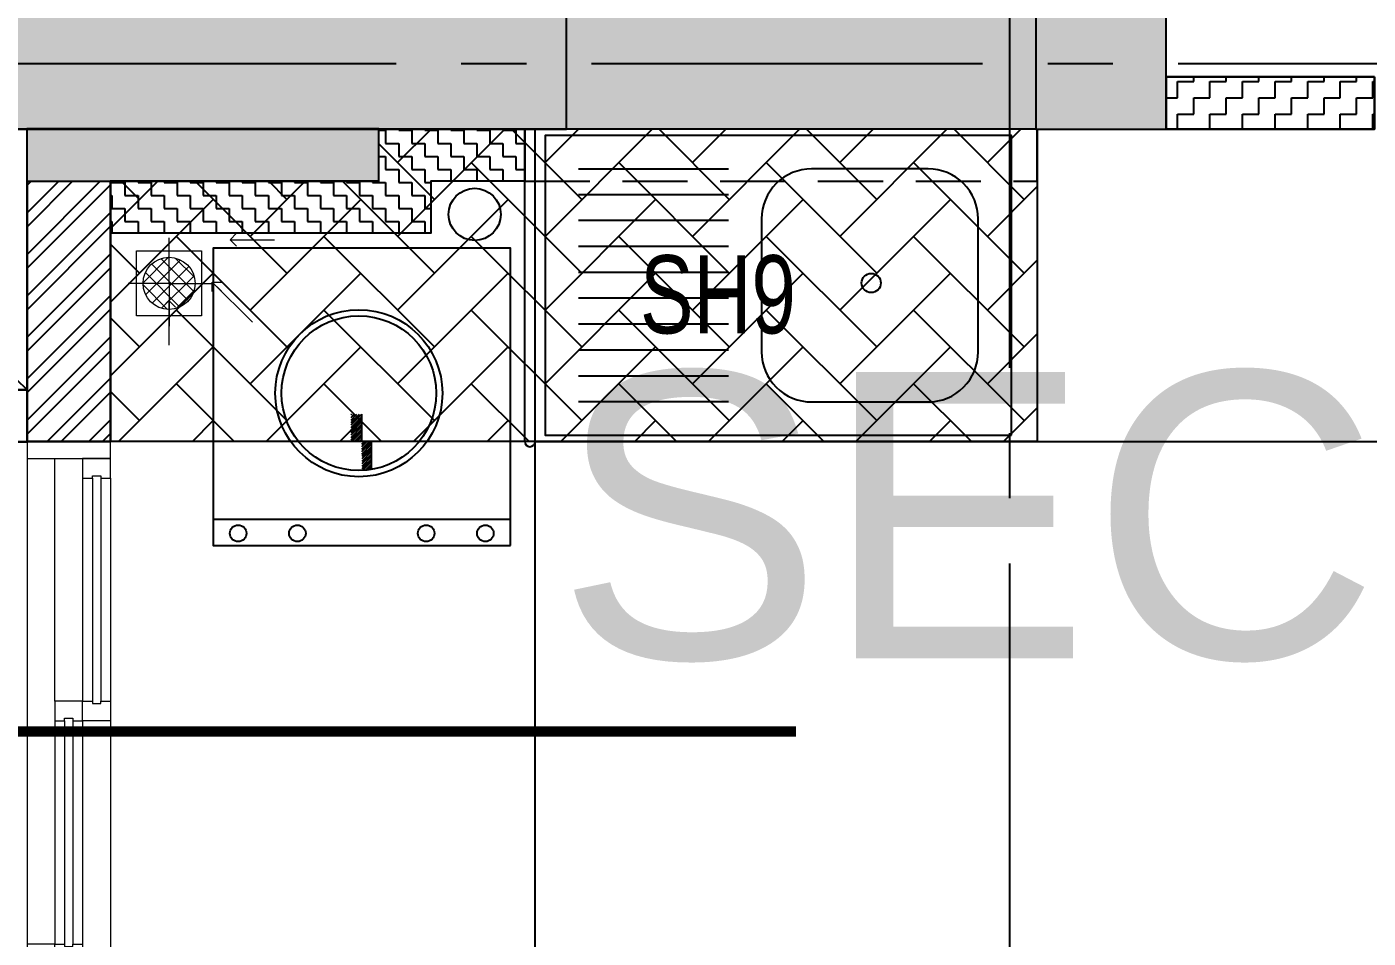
# Model space of a CAD drawing. Header units: millimetres. Extents: x 1066295 to 1300022, y -5734212 to -5454663.
# Drawn here: x 1199012 to 1201585, y -5712050 to -5710301 of the extents above; entities that cross this region are included whole.
import ezdxf

# ---------------------------------------------------------------- set-up
doc = ezdxf.new("R2010")
doc.units = ezdxf.units.MM
doc.header["$LTSCALE"] = 1000
doc.header["$MEASUREMENT"] = 0
for name, pattern in [('AUDIT_D_120904163729-0', [0]), ('T9_KEY PLAN(TYPICAL FLOOR)$0$2BHK-A - BACK$0$AUDIT_D_120904163729-0', [0]), ('T9_KEY PLAN(TYPICAL FLOOR)$0$2BHK-A - BACK$0$HIDDEN', [0.375, 0.25, -0.125]), ('T9_KEY PLAN(TYPICAL FLOOR)$0$T8_REFUGE COLUMNS$0$CENTER2', [1.125, 0.75, -0.125, 0.125, -0.125]), ('T9_PROFILE SECTIONS$0$T8_PROFILE SECTIONS$0$HIDDEN', [0.375, 0.25, -0.125]), ('T9_PROFILE SECTIONS$0$T8_PROFILE SECTIONS$0$PHANTOM2', [1.25, 0.625, -0.125, 0.125, -0.125, 0.125, -0.125])]:
    doc.linetypes.add(name, pattern=pattern)
doc.layers.get('0').update_dxf_attribs({"linetype": 'AUDIT_D_120904163729-0'})
for name, color, linetype, lineweight in [('T9_KEY PLAN(TYPICAL FLOOR)$0$2BHK-A - BACK$0$$0$a-TOI-fixtures', 251, 'Continuous', 0), ('T9_KEY PLAN(TYPICAL FLOOR)$0$2BHK-A - BACK$0$a-TOI-fixtures', 251, 'Continuous', 0), ('T9_KEY PLAN(TYPICAL FLOOR)$0$2BHK-A - BACK$0$A-WALL- 160', 6, 'Continuous', 30), ('T9_KEY PLAN(TYPICAL FLOOR)$0$2BHK-A - BACK$0$Window', 4, 'Continuous', 20), ('T9_KEY PLAN(TYPICAL FLOOR)$0$T8(T9 IS SIMILAR) - DIMENSION & TEXTING$0$T8 - TYPICAL FLOOR CORE$0$a-Text', 4, 'Continuous', 0), ('T9_KEY PLAN(TYPICAL FLOOR)$0$T8(T9 IS SIMILAR)$0$D&W', 8, 'Continuous', 25)]:
    doc.layers.add(name, color=color, linetype=linetype, lineweight=lineweight)
for name, color, linetype in [('T9_KEY PLAN(TYPICAL FLOOR)$0$2BHK-A - BACK$0$$0$CUT-OUT', 49, 'Continuous'), ('T9_KEY PLAN(TYPICAL FLOOR)$0$2BHK-A - BACK$0$A-DECK SUNK 125', 8, 'Continuous'), ('T9_KEY PLAN(TYPICAL FLOOR)$0$2BHK-A - BACK$0$A-HATCH -160', 251, 'T9_KEY PLAN(TYPICAL FLOOR)$0$2BHK-A - BACK$0$AUDIT_D_120904163729-0'), ('T9_KEY PLAN(TYPICAL FLOOR)$0$2BHK-A - BACK$0$a-KIT FIX', 251, 'Continuous'), ('T9_KEY PLAN(TYPICAL FLOOR)$0$2BHK-A - BACK$0$A-SERVICES CUTOUT', 8, 'Continuous'), ('T9_KEY PLAN(TYPICAL FLOOR)$0$2BHK-A - BACK$0$a-tile drop', 3, 'Continuous'), ('T9_KEY PLAN(TYPICAL FLOOR)$0$2BHK-A - BACK$0$APT PLANS-typ$0$TILEDROP', 3, 'Continuous'), ('T9_KEY PLAN(TYPICAL FLOOR)$0$2BHK-A - BACK$0$LEDGE WALL', 5, 'Continuous'), ('T9_KEY PLAN(TYPICAL FLOOR)$0$T8_REFUGE COLUMNS$0$A-CENTERLINE', 193, 'T9_KEY PLAN(TYPICAL FLOOR)$0$T8_REFUGE COLUMNS$0$CENTER2'), ('T9_KEY PLAN(TYPICAL FLOOR)$0$T8_REFUGE COLUMNS$0$A-RCC COLS', 3, 'Continuous'), ('T9_KEY PLAN(TYPICAL FLOOR)$0$T8_REFUGE COLUMNS$0$A-SHEAR WALL THICKENING', 3, 'Continuous'), ('T9_KEY PLAN(TYPICAL FLOOR)$0$T8_TYPICAL COLUMNS$0$A-RCC COLS', 3, 'Continuous'), ('T9_KEY PLAN(TYPICAL FLOOR)$0$T8_TYPICAL COLUMNS$0$A-SHEAR WALL THICKENING', 3, 'Continuous'), ('T9_PROFILE SECTIONS$0$T8_PROFILE SECTIONS$0$A-PROFILE SECTIONS', 81, 'T9_PROFILE SECTIONS$0$T8_PROFILE SECTIONS$0$PHANTOM2')]:
    doc.layers.add(name, color=color, linetype=linetype)
doc.layers.add('T9_KEY PLAN(TYPICAL FLOOR)$0$T8_REFUGE COLUMNS$0$COL-HATCH', color=7, linetype='Continuous', lineweight=25, true_color=0xa3a3a3)
doc.layers.add('T9_KEY PLAN(TYPICAL FLOOR)$0$T8_TYPICAL COLUMNS$0$$0$COL-HATCH', color=7, linetype='Continuous', lineweight=25, true_color=0xa3a3a3)
doc.styles.add('T9_KEY PLAN(TYPICAL FLOOR)$0$2BHK-A - BACK$0$Romans 1', font='romans.shx', dxfattribs={"height": 100})
doc.styles.add('T9_KEY PLAN(TYPICAL FLOOR)$0$T8(T9 IS SIMILAR) - DIMENSION & TEXTING$0$T8 - TYPICAL FLOOR CORE$0$ARIAL ARROW', font='swisscl.ttf')
doc.styles.add('T9_PROFILE SECTIONS$0$T8_PROFILE SECTIONS$0$arial', font='sanss___.ttf')
doc.dimstyles.new('T9_KEY PLAN(TYPICAL FLOOR)$0$2BHK-A - BACK$0$ALPINE S', dxfattribs={"dimscale": 0, "dimtxt": 100, "dimasz": 75, "dimexe": 0, "dimexo": 0, "dimgap": 75, "dimtad": 1, "dimdec": 0, "dimzin": 0, "dimdsep": 46, "dimtxsty": 'T9_KEY PLAN(TYPICAL FLOOR)$0$2BHK-A - BACK$0$Romans 1', "dimblk": 'T9_KEY PLAN(TYPICAL FLOOR)$0$2BHK-A - BACK$0$_ArchTick', "dimcen": 0.09, "dimclrd": 256, "dimclre": 256, "dimclrt": 7, "dimadec": 0, "dimazin": 0, "dimtfac": 1, "dimtdec": 0, "dimtofl": 0, "dimtmove": 1, "dimatfit": 0, "dimldrblk": 'T9_KEY PLAN(TYPICAL FLOOR)$0$2BHK-A - BACK$0$_Open90', "dimfxl": 1, "dimtolj": 1, "dimtzin": 0, "dimarcsym": 0})

# ---------------------------------------------------------------- blocks, each defined once
blk = doc.blocks.new('T9_PROFILE SECTIONS$0$T8_PROFILE SECTIONS$0$MH')
at = {"layer": 'T9_PROFILE SECTIONS$0$T8_PROFILE SECTIONS$0$A-PROFILE SECTIONS', "linetype": 'T9_PROFILE SECTIONS$0$T8_PROFILE SECTIONS$0$HIDDEN', "ltscale": 2, "const_width": 20}
blk.add_lwpolyline([(1140354.5, -5697433.6), (1140354.5, -5700003.6)], dxfattribs=at)
blk = doc.blocks.new('T9_PROFILE SECTIONS$0$PROFILE SECTION LINE T9')
at = {"layer": 'T9_PROFILE SECTIONS$0$T8_PROFILE SECTIONS$0$A-PROFILE SECTIONS', "linetype": 'ByBlock', "rotation": 90}
blk.add_blockref('T9_PROFILE SECTIONS$0$T8_PROFILE SECTIONS$0$MH', (-5683489.3, -1137994.8, 0), dxfattribs=at)
at = {"layer": 'T9_PROFILE SECTIONS$0$T8_PROFILE SECTIONS$0$A-PROFILE SECTIONS', "linetype": 'ByBlock', "insert": (16053.4, 2492, 0), "char_height": 550, "attachment_point": 7, "style": 'T9_PROFILE SECTIONS$0$T8_PROFILE SECTIONS$0$arial'}
blk.add_mtext_dynamic_manual_height_columns('SEC-8', width=301.334, gutter_width=500, heights=[0], dxfattribs=at)
blk = doc.blocks.new('T9_KEY PLAN(TYPICAL FLOOR)$0$T8_REFUGE COLUMNS$0$A$C277F3394')
at = {"layer": 'T9_KEY PLAN(TYPICAL FLOOR)$0$T8_REFUGE COLUMNS$0$A-SHEAR WALL THICKENING', "linetype": 'ByBlock'}
h = blk.add_hatch(color=31, dxfattribs=at)
h.dxf.hatch_style = 1
h.paths.add_polyline_path([(-4335.5, 11025.2), (-3660.5, 11025.2), (-3660.5, 11125.2), (-4335.5, 11125.2)])
blk.add_lwpolyline([(-4335.5, 11025.2), (-3660.5, 11025.2), (-3660.5, 11125.2), (-4335.5, 11125.2)], close=True, dxfattribs=at)
blk = doc.blocks.new('T9_KEY PLAN(TYPICAL FLOOR)$0$T8_REFUGE COLUMNS$0$A$C46A13422')
at = {"layer": 'T9_KEY PLAN(TYPICAL FLOOR)$0$T8_REFUGE COLUMNS$0$A-SHEAR WALL THICKENING', "linetype": 'ByBlock'}
blk.add_blockref('T9_KEY PLAN(TYPICAL FLOOR)$0$T8_REFUGE COLUMNS$0$A$C277F3394', (-5609.8, -7500), dxfattribs=at)
blk = doc.blocks.new('T9_KEY PLAN(TYPICAL FLOOR)$0$T8_REFUGE COLUMNS')
at = {"layer": 'T9_KEY PLAN(TYPICAL FLOOR)$0$T8_REFUGE COLUMNS$0$COL-HATCH', "linetype": 'ByBlock'}
h = blk.add_hatch(color=256, dxfattribs=at)
h.dxf.hatch_style = 1
h.paths.add_polyline_path([(1215902.1, -5706299.9), (1216152.1, -5706299.9), (1216152.1, -5708099.9), (1215902.1, -5708099.9)])
h.paths.add_polyline_path([(1215902.1, -5708099.9), (1213292.1, -5708099.9), (1213292.1, -5707849.9), (1215902.1, -5707849.9)])
h.paths.add_polyline_path([(1196642.1, -5706299.9), (1196392.1, -5706299.9), (1196392.1, -5708099.9), (1196642.1, -5708099.9)])
h.paths.add_polyline_path([(1215902.1, -5723474.9), (1216152.1, -5723474.9), (1216152.1, -5721674.9), (1215902.1, -5721674.9)])
h.paths.add_polyline_path([(1215902.1, -5721924.9), (1213292.1, -5721924.9), (1213292.1, -5721674.9), (1215902.1, -5721674.9)])
h.paths.add_polyline_path([(1196642.1, -5723474.9), (1196392.1, -5723474.9), (1196392.1, -5721674.9), (1196642.1, -5721674.9)])
h.paths.add_polyline_path([(1198957.1, -5709939.9), (1199207.1, -5709939.9), (1199207.1, -5714149.9), (1198957.1, -5714149.9)])
h.paths.add_polyline_path([(1197682.1, -5711799.9), (1197432.1, -5711799.9), (1197432.1, -5709939.9), (1197682.1, -5709939.9)])
h.paths.add_polyline_path([(1184832.1, -5718799.9), (1185182.1, -5718799.9), (1185182.1, -5709299.9), (1184832.1, -5709299.9)])
h.paths.add_polyline_path([(1194132.1, -5714149.9), (1193882.1, -5714149.9), (1193882.1, -5709939.9), (1194132.1, -5709939.9)])
h.paths.add_polyline_path([(1189932.1, -5714149.9), (1190232.1, -5714149.9), (1190232.1, -5709914.9), (1189932.1, -5709914.9)])
h.paths.add_polyline_path([(1189932.1, -5719684.9), (1190232.1, -5719684.9), (1190232.1, -5715449.9), (1189932.1, -5715449.9)])
h.paths.add_polyline_path([(1194182.1, -5719609.9), (1193882.1, -5719609.9), (1193882.1, -5717174.9), (1194182.1, -5717174.9)])
h.paths.add_polyline_path([(1215612.1, -5719609.9), (1215862.1, -5719609.9), (1215862.1, -5715374.9), (1215612.1, -5715374.9)])
h.paths.add_polyline_path([(1210702.1, -5711724.9), (1207452.1, -5711724.9), (1207452.1, -5711474.9), (1210702.1, -5711474.9)])
h.paths.add_polyline_path([(1210702.1, -5713624.9), (1207452.1, -5713624.9), (1207452.1, -5713874.9), (1210702.1, -5713874.9)])
h.paths.add_polyline_path([(1210952.1, -5711474.9), (1210702.1, -5711474.9), (1210702.1, -5713874.9), (1210952.1, -5713874.9)])
h.paths.add_polyline_path([(1202442.1, -5712799.9), (1202692.1, -5712799.9), (1202692.1, -5710799.9), (1202442.1, -5710799.9)], flags=17)
h.paths.add_polyline_path([(1196682.1, -5715374.9), (1196932.1, -5715374.9), (1196932.1, -5719609.9), (1196682.1, -5719609.9)])
h.paths.add_polyline_path([(1210052.1, -5727009.9), (1209752.1, -5727009.9), (1209752.1, -5724474.9), (1210052.1, -5724474.9)])
h.paths.add_polyline_path([(1202492.1, -5727009.9), (1202792.1, -5727009.9), (1202792.1, -5724474.9), (1202492.1, -5724474.9)])
h.paths.add_polyline_path([(1199382.1, -5726829.9), (1199132.1, -5726829.9), (1199132.1, -5724474.9), (1199382.1, -5724474.9)])
h.paths.add_polyline_path([(1195392.1, -5726519.9), (1195742.1, -5726519.9), (1195742.1, -5724724.9), (1195392.1, -5724724.9)])
h.paths.add_polyline_path([(1195742.1, -5724124.9), (1195392.1, -5724124.9), (1195392.1, -5723274.9), (1195742.1, -5723274.9)])
h.paths.add_polyline_path([(1217152.1, -5726519.9), (1216802.1, -5726519.9), (1216802.1, -5724724.9), (1217152.1, -5724724.9)])
h.paths.add_polyline_path([(1216802.1, -5724124.9), (1217152.1, -5724124.9), (1217152.1, -5723274.9), (1216802.1, -5723274.9)])
h.paths.add_polyline_path([(1213162.1, -5726829.9), (1213412.1, -5726829.9), (1213412.1, -5724474.9), (1213162.1, -5724474.9)])
h.paths.add_polyline_path([(1209602.1, -5723474.9), (1209852.1, -5723474.9), (1209852.1, -5721674.9), (1209602.1, -5721674.9)])
h.paths.add_polyline_path([(1212262.1, -5721674.9), (1210752.1, -5721674.9), (1210752.1, -5721924.9), (1212262.1, -5721924.9)])
h.paths.add_polyline_path([(1212742.1, -5719224.9), (1207452.1, -5719224.9), (1207452.1, -5718974.9), (1212742.1, -5718974.9)])
h.paths.add_polyline_path([(1214067.1, -5718349.9), (1213817.1, -5718349.9), (1213817.1, -5716424.9), (1214067.1, -5716424.9)])
h.paths.add_polyline_path([(1213587.1, -5709939.9), (1213337.1, -5709939.9), (1213337.1, -5714149.9), (1213587.1, -5714149.9)])
h.paths.add_polyline_path([(1214862.1, -5711799.9), (1215112.1, -5711799.9), (1215112.1, -5709939.9), (1214862.1, -5709939.9)])
h.paths.add_polyline_path([(1227712.1, -5718799.9), (1227362.1, -5718799.9), (1227362.1, -5709299.9), (1227712.1, -5709299.9)])
h.paths.add_polyline_path([(1218412.1, -5714149.9), (1218662.1, -5714149.9), (1218662.1, -5709939.9), (1218412.1, -5709939.9)])
h.paths.add_polyline_path([(1222612.1, -5714149.9), (1222312.1, -5714149.9), (1222312.1, -5709914.9), (1222612.1, -5709914.9)])
h.paths.add_polyline_path([(1222612.1, -5719684.9), (1222312.1, -5719684.9), (1222312.1, -5715449.9), (1222612.1, -5715449.9)])
h.paths.add_polyline_path([(1218362.1, -5719609.9), (1218662.1, -5719609.9), (1218662.1, -5717174.9), (1218362.1, -5717174.9)])
h.paths.add_polyline_path([(1202742.1, -5716974.9), (1202992.1, -5716974.9), (1202992.1, -5718974.9), (1202742.1, -5718974.9)])
h.paths.add_polyline_path([(1204842.1, -5716974.9), (1205092.1, -5716974.9), (1205092.1, -5718974.9), (1204842.1, -5718974.9)])
h.paths.add_polyline_path([(1217152.1, -5701889.9), (1216802.1, -5701889.9), (1216802.1, -5705049.9), (1217152.1, -5705049.9)])
h.paths.add_polyline_path([(1216802.1, -5705649.9), (1217152.1, -5705649.9), (1217152.1, -5706499.9), (1216802.1, -5706499.9)])
h.paths.add_polyline_path([(1213162.1, -5701089.9), (1213412.1, -5701089.9), (1213412.1, -5705299.9), (1213162.1, -5705299.9)])
h.paths.add_polyline_path([(1210052.1, -5701089.9), (1209752.1, -5701089.9), (1209752.1, -5705299.9), (1210052.1, -5705299.9)])
h.paths.add_polyline_path([(1209602.1, -5706299.9), (1209852.1, -5706299.9), (1209852.1, -5708099.9), (1209602.1, -5708099.9)])
h.paths.add_polyline_path([(1212262.1, -5708099.9), (1210752.1, -5708099.9), (1210752.1, -5707849.9), (1212262.1, -5707849.9)])
h.paths.add_polyline_path([(1195392.1, -5701889.9), (1195742.1, -5701889.9), (1195742.1, -5705049.9), (1195392.1, -5705049.9)])
h.paths.add_polyline_path([(1195742.1, -5705649.9), (1195392.1, -5705649.9), (1195392.1, -5706499.9), (1195742.1, -5706499.9)])
h.paths.add_polyline_path([(1199382.1, -5701089.9), (1199132.1, -5701089.9), (1199132.1, -5705299.9), (1199382.1, -5705299.9)])
h.paths.add_polyline_path([(1202492.1, -5701089.9), (1202792.1, -5701089.9), (1202792.1, -5705299.9), (1202492.1, -5705299.9)])
h.paths.add_polyline_path([(1202942.1, -5706299.9), (1202692.1, -5706299.9), (1202692.1, -5708099.9), (1202942.1, -5708099.9)])
h.paths.add_polyline_path([(1200282, -5708099.9), (1201792, -5708099.9), (1201792, -5707849.9), (1200282, -5707849.9)])
h.paths.add_polyline_path([(1207452.1, -5710799.9), (1211787.1, -5710799.9), (1211787.1, -5710549.9), (1207452.1, -5710549.9)])
h.paths.add_polyline_path([(1200042.1, -5713849.9), (1200042.1, -5710549.9), (1205092.1, -5710549.9), (1205092.1, -5712999.9), (1204842.1, -5712999.9), (1204842, -5710799.9), (1200292.1, -5710799.9), (1200292.1, -5713849.9)])
h.paths.add_polyline_path([(1198907.1, -5719224.9), (1205092.1, -5719224.9), (1205092.1, -5718974.9), (1198907.1, -5718974.9)])
h.paths.add_polyline_path([(1202942.1, -5723474.9), (1202692.1, -5723474.9), (1202692.1, -5721674.9), (1202942.1, -5721674.9)])
h.paths.add_polyline_path([(1200282.1, -5721674.9), (1201792.1, -5721674.9), (1201792.1, -5721924.9), (1200282.1, -5721924.9)])
h.paths.add_polyline_path([(1196932.1, -5715624.9), (1203832.1, -5715624.9), (1203832.1, -5715374.9), (1196932.1, -5715374.9)])
h.paths.add_polyline_path([(1215612.1, -5715624.9), (1207452.1, -5715624.9), (1207452.1, -5715374.9), (1215612.1, -5715374.9)])
h.paths.add_polyline_path([(1196642.1, -5721924.9), (1199252.1, -5721924.9), (1199252.1, -5721674.9), (1196642.1, -5721674.9)])
h.paths.add_polyline_path([(1196642.1, -5708099.9), (1199252.1, -5708099.9), (1199252.1, -5707849.9), (1196642.1, -5707849.9)])
h.paths.add_polyline_path([(1198007.1, -5718974.9), (1196932.1, -5718974.9), (1196932.1, -5719224.9), (1198007.1, -5719224.9)])
at = {"layer": 'T9_KEY PLAN(TYPICAL FLOOR)$0$T8_REFUGE COLUMNS$0$A-CENTERLINE'}
for p, q in [((1202642.1, -5728808.5), (1202642.1, -5698573.6)), ((1217215, -5707974.9), (1182156.9, -5707974.9))]:
    blk.add_line(p, q, dxfattribs=at)
at = {"layer": 'T9_KEY PLAN(TYPICAL FLOOR)$0$T8_REFUGE COLUMNS$0$A-RCC COLS', "linetype": 'ByBlock'}
for points in [[(1202942.1, -5706299.9), (1202692.1, -5706299.9), (1202692.1, -5708099.9), (1202942.1, -5708099.9)], [(1200282, -5708099.9), (1201792, -5708099.9), (1201792, -5707849.9), (1200282, -5707849.9)]]:
    blk.add_lwpolyline(points, close=True, dxfattribs=at)
blk.add_blockref('T9_KEY PLAN(TYPICAL FLOOR)$0$T8_REFUGE COLUMNS$0$A$C46A13422', (1210702.1, -5711724.9), dxfattribs=at)
blk = doc.blocks.new('T9_KEY PLAN(TYPICAL FLOOR)$0$T8_TYPICAL COLUMNS$0$A$C277F3394')
at = {"layer": 'T9_KEY PLAN(TYPICAL FLOOR)$0$T8_TYPICAL COLUMNS$0$A-SHEAR WALL THICKENING', "linetype": 'ByBlock'}
h = blk.add_hatch(color=31, dxfattribs=at)
h.dxf.hatch_style = 1
h.paths.add_polyline_path([(-4335.5, 11025.2), (-3660.5, 11025.2), (-3660.5, 11125.2), (-4335.5, 11125.2)])
blk.add_lwpolyline([(-4335.5, 11025.2), (-3660.5, 11025.2), (-3660.5, 11125.2), (-4335.5, 11125.2)], close=True, dxfattribs=at)
blk = doc.blocks.new('T9_KEY PLAN(TYPICAL FLOOR)$0$T8_TYPICAL COLUMNS$0$A$C46A13422')
at = {"layer": 'T9_KEY PLAN(TYPICAL FLOOR)$0$T8_TYPICAL COLUMNS$0$A-SHEAR WALL THICKENING', "linetype": 'ByBlock'}
blk.add_blockref('T9_KEY PLAN(TYPICAL FLOOR)$0$T8_TYPICAL COLUMNS$0$A$C277F3394', (-5609.8, -7500), dxfattribs=at)
blk = doc.blocks.new('T9_KEY PLAN(TYPICAL FLOOR)$0$T8_TYPICAL COLUMNS')
at = {"layer": 'T9_KEY PLAN(TYPICAL FLOOR)$0$T8_TYPICAL COLUMNS$0$$0$COL-HATCH', "linetype": 'ByBlock'}
h = blk.add_hatch(color=256, dxfattribs=at)
h.dxf.hatch_style = 1
h.paths.add_polyline_path([(1200282.2, -5707850.3), (1202692.3, -5707850.3), (1202692.3, -5708100.3), (1200282.2, -5708100.3)])
h.paths.add_polyline_path([(1209852.3, -5708100.3), (1212262.3, -5708100.3), (1212262.3, -5707850.3), (1209852.3, -5707850.3)])
at = {"layer": 'T9_KEY PLAN(TYPICAL FLOOR)$0$T8_TYPICAL COLUMNS$0$A-RCC COLS', "linetype": 'ByBlock'}
blk.add_lwpolyline([(1200282.2, -5707850.3), (1202692.3, -5707850.3), (1202692.3, -5708100.3), (1200282.2, -5708100.3)], close=True, dxfattribs=at)
for name, p in [('T9_KEY PLAN(TYPICAL FLOOR)$0$T8_REFUGE COLUMNS', (0, 0)), ('T9_KEY PLAN(TYPICAL FLOOR)$0$T8_TYPICAL COLUMNS$0$A$C46A13422', (1210702.1, -5711724.9))]:
    blk.add_blockref(name, p, dxfattribs=at)
blk = doc.blocks.new('T9_KEY PLAN(TYPICAL FLOOR)$0$2BHK-A - BACK$0$1500')
at = {"layer": 'T9_KEY PLAN(TYPICAL FLOOR)$0$2BHK-A - BACK$0$Window', "color": 1, "lineweight": 13}
for p, q in [((1150276.5, -5694418.8), (1148842.5, -5694418.8)), ((1149307.5, -5694418.8), (1148880, -5694418.8)), ((1149307.5, -5694472.1), (1148880, -5694472.1)), ((1149773.7, -5694472.1), (1149345, -5694472.1)), ((1149811.2, -5694472.1), (1150276.5, -5694472.1)), ((1149307.5, -5694525.5), (1148842.5, -5694525.5)), ((1149773.7, -5694525.5), (1149345, -5694525.5)), ((1150239, -5694525.5), (1149811.2, -5694525.5)), ((1149773.7, -5694578.8), (1148842.5, -5694578.8)), ((1150239, -5694578.8), (1149811.2, -5694578.8))]:
    blk.add_line(p, q, dxfattribs=at)
at = {"layer": 'T9_KEY PLAN(TYPICAL FLOOR)$0$2BHK-A - BACK$0$Window', "color": 5, "lineweight": 13}
for p, q in [((1149307.5, -5694449.1), (1148880, -5694449.1)), ((1149307.5, -5694453.6), (1148880, -5694453.6)), ((1149773.7, -5694490.7), (1149345, -5694490.7)), ((1149773.7, -5694506.9), (1149345, -5694506.9)), ((1150239, -5694544.1), (1149811.2, -5694544.1)), ((1150239, -5694560.2), (1149811.2, -5694560.2))]:
    blk.add_line(p, q, dxfattribs=at)
at = {"layer": 'T9_KEY PLAN(TYPICAL FLOOR)$0$2BHK-A - BACK$0$Window', "color": 4, "lineweight": 13}
for points in [[(1148842.5, -5694418.8), (1148809.5, -5694418.8), (1148809.5, -5694578.8), (1148842.5, -5694578.8)], [(1148880, -5694453.6), (1148880, -5694472.1), (1148842.5, -5694472.1), (1148842.5, -5694418.8), (1148880, -5694418.8), (1148880, -5694449.1), (1148875.5, -5694449.1), (1148875.5, -5694453.6)], [(1149307.5, -5694453.6), (1149307.5, -5694472.1), (1149345, -5694472.1), (1149345, -5694418.8), (1149307.5, -5694418.8), (1149307.5, -5694449.1), (1149312, -5694449.1), (1149312, -5694453.6)], [(1150309.5, -5694418.8), (1150276.5, -5694418.8), (1150276.5, -5694578.8), (1150309.5, -5694578.8)], [(1149345, -5694506.9), (1149345, -5694525.5), (1149307.5, -5694525.5), (1149307.5, -5694472.1), (1149345, -5694472.1), (1149345, -5694490.7), (1149340.5, -5694490.7), (1149340.5, -5694506.9)], [(1149773.7, -5694506.9), (1149773.7, -5694525.5), (1149811.2, -5694525.5), (1149811.2, -5694472.1), (1149773.7, -5694472.1), (1149773.7, -5694490.7), (1149778.2, -5694490.7), (1149778.2, -5694506.9)], [(1149811.2, -5694560.2), (1149811.2, -5694578.8), (1149773.7, -5694578.8), (1149773.7, -5694525.5), (1149811.2, -5694525.5), (1149811.2, -5694544.1), (1149806.7, -5694544.1), (1149806.7, -5694560.2)], [(1150239, -5694560.2), (1150239, -5694578.8), (1150276.5, -5694578.8), (1150276.5, -5694525.5), (1150239, -5694525.5), (1150239, -5694544.1), (1150243.5, -5694544.1), (1150243.5, -5694560.2)]]:
    blk.add_lwpolyline(points, close=True, dxfattribs=at)
blk = doc.blocks.new('T9_KEY PLAN(TYPICAL FLOOR)$0$2BHK-A - BACK$0$SINK1-flat-1')
at = {"color": 0, "linetype": 'ByBlock'}
for p, q in [((-275, -50), (-50, -50)), ((-275, -88.9), (-50, -88.9)), ((-275, -127.8), (-50, -127.8)), ((-275, -166.7), (-50, -166.7)), ((-275, -205.6), (-50, -205.6)), ((-275, -244.4), (-50, -244.4)), ((-275, -283.3), (-50, -283.3)), ((-275, -322.2), (-50, -322.2)), ((-275, -361.1), (-50, -361.1)), ((-50, -400), (-275, -400))]:
    blk.add_line(p, q, dxfattribs=at)
blk.add_lwpolyline([(-700, 0), (-700, -450), (0, -450), (0, 0)], close=True, dxfattribs=at)
blk.add_lwpolyline([(-400, -50), (-575, -50, 0.414214), (-650, -125), (-650, -325, 0.414214), (-575, -400), (-400, -400, 0.414214), (-325, -325), (-325, -125, 0.414214)], format="xyb", close=True, dxfattribs=at)
blk.add_circle((-489.5, -228.6), 14.4, dxfattribs=at)
blk = doc.blocks.new('T9_KEY PLAN(TYPICAL FLOOR)$0$2BHK-A - BACK$0$WM-flat-1')
at = {"layer": 'T9_KEY PLAN(TYPICAL FLOOR)$0$2BHK-A - BACK$0$a-KIT FIX'}
blk.add_line((-110.3, -114.8), (-680.7, -114.8), dxfattribs=at)
blk.add_lwpolyline([(-680.7, -64.8), (-680.7, -635.2), (-110.3, -635.2), (-110.3, -64.8)], close=True, dxfattribs=at)
for centre, radius in [((-632.6, -87.9), 15.9), ((-519, -87.9), 15.9), ((-272.1, -87.9), 15.9), ((-158.4, -87.9), 15.9), ((-389.9, -356.8), 160.3), ((-389.9, -356.8), 148.3)]:
    blk.add_circle(centre, radius, dxfattribs=at)
blk = doc.blocks.new('T9_KEY PLAN(TYPICAL FLOOR)$0$2BHK-A - BACK$0$$0$Type-A-First Floor Plan-bottom-up$0$FLOOR TRAP-flat-6')
h = blk.add_hatch()
h.set_pattern_fill('ACET-2D-_USER', color=0, scale=20, angle=45, style=0, double=1, pattern_type=0)
h.set_pattern_definition([(45, (-789896.981, 5385770.066), (-14.142135624, 14.142135624), []), (135, (-789896.981, 5385770.066), (-14.142135624, -14.142135624), [])])
edge = h.paths.add_edge_path()
edge.add_arc((150, 150), 50, 0, 360)
at = {"color": 0}
for q in [(150, 228.6), (67.6, 150), (237.4, 150), (150, 63.6)]:
    blk.add_line((150, 150), q, dxfattribs=at)
blk.add_lwpolyline([(87.5, 212.5), (212.5, 212.5), (212.5, 87.5), (87.5, 87.5)], close=True, dxfattribs=at)
blk.add_circle((150, 150), 50, dxfattribs=at)
blk = doc.blocks.new('T9_KEY PLAN(TYPICAL FLOOR)$0$2BHK-A - BACK$0$TILE DROP -x')
at = {"layer": 'T9_KEY PLAN(TYPICAL FLOOR)$0$2BHK-A - BACK$0$APT PLANS-typ$0$TILEDROP'}
h = blk.add_hatch(dxfattribs=at)
h.set_pattern_fill('ACET-2D-ANSI31', color=8, scale=27, angle=90, style=0)
h.set_pattern_definition([(135, (583590.9237, -2384968.1492), (-2.3864853865, -2.3864853865), [])])
h.paths.add_polyline_path([(-58303, -19205.9), (-58303, -19151.2), (-58284.2, -19151.2), (-58284.2, -19205.9)])
edge = h.paths.add_edge_path()
edge.add_line((-58303, -19258.5), (-58323.9, -19258.5))
edge.add_line((-58303, -19205.9), (-58303, -19258.5))
edge.add_line((-58323.7, -19205.9), (-58303, -19205.9))
edge.add_line((-58323.7, -19258.5), (-58323.7, -19205.9))
at = {"layer": 'T9_KEY PLAN(TYPICAL FLOOR)$0$2BHK-A - BACK$0$APT PLANS-typ$0$TILEDROP', "color": 1}
blk.add_line((-58252, -19205.9), (-58336, -19205.9), dxfattribs=at)
at = {"layer": 'T9_KEY PLAN(TYPICAL FLOOR)$0$2BHK-A - BACK$0$APT PLANS-typ$0$TILEDROP', "color": 20, "const_width": 3}
for points in [[(-58284.2, -19205.9), (-58284.2, -19151.2)], [(-58303, -19258.5), (-58303, -19205.9)], [(-58303, -19205.9), (-58284.2, -19205.9)]]:
    blk.add_lwpolyline(points, dxfattribs=at)
blk = doc.blocks.new('T9_KEY PLAN(TYPICAL FLOOR)$0$2BHK-A - BACK$0$_ArchTick')
at = {"color": 0, "linetype": 'ByBlock', "const_width": 0.15}
blk.add_lwpolyline([(-0.5, -0.5), (0.5, 0.5)], dxfattribs=at)
blk = doc.blocks.new('T9_KEY PLAN(TYPICAL FLOOR)$0$2BHK-A - BACK$0$_Open90')
at = {"color": 0, "linetype": 'ByBlock', "lineweight": -2}
for p, q in [((0, 0), (-1, 0)), ((-0.5, 0.5), (0, 0)), ((0, 0), (-0.5, -0.5))]:
    blk.add_line(p, q, dxfattribs=at)
blk = doc.blocks.new('T9_KEY PLAN(TYPICAL FLOOR)$0$2BHK-A - BACK$0$A$C1DA736AB')
at = {"color": 0, "linetype": 'ByBlock'}
for points in [[(117, 0.4, 0), (202.3, 0.4, 0)], [(81.7, -82.8, 0), (158.2, -159.9, 0)], [(0.4, -117, 0), (0.4, -202.3, 0)]]:
    blk.add_leader(points, dimstyle='T9_KEY PLAN(TYPICAL FLOOR)$0$2BHK-A - BACK$0$ALPINE S', override={"dimscale": 1, "dimasz": 25, "dimtad": 0, "dimfxl": 5, "dimtfill": 1, "dimarcsym": 1}, dxfattribs=at)
blk = doc.blocks.new('T9_KEY PLAN(TYPICAL FLOOR)')
at = {"layer": 'T9_KEY PLAN(TYPICAL FLOOR)$0$2BHK-A - BACK$0$A-DECK SUNK 125'}
h = blk.add_hatch(dxfattribs=at)
h.set_pattern_fill('AR-HBONE', color=8, scale=25)
h.set_pattern_definition([(45, (54492.62, 14881.46), (1e-14, 141.4213562), [300, -100]), (135, (54563.33, 14952.17), (1e-14, 141.4213562), [300, -100])])
h.paths.add_polyline_path([(1202694.7, -5708699.5), (1200917.1, -5708699.5), (1200917.1, -5708199.6), (1201431.7, -5708199.6), (1201431.7, -5708099.6), (1202694.7, -5708099.9)])
at = {"layer": 'T9_KEY PLAN(TYPICAL FLOOR)$0$2BHK-A - BACK$0$A-HATCH -160', "linetype": 'ByBlock'}
h = blk.add_hatch(dxfattribs=at)
h.set_pattern_fill('ZIGZAG', color=8, scale=250)
h.set_pattern_definition([(0, (0, 0), (31.25, 31.25), [31.25, -31.25]), (90, (31.25, 0), (-31.25, 31.25), [31.25, -31.25])])
h.paths.add_polyline_path([(1203342.1, -5707999.9), (1202942.1, -5707999.9), (1202942.1, -5708099.9), (1203342.1, -5708099.9)])
h = blk.add_hatch(dxfattribs=at)
h.set_pattern_fill('ANSI32', color=8, scale=150)
h.paths.add_polyline_path([(1200917.1, -5708699.5), (1200757.1, -5708699.5), (1200757.1, -5708199.6), (1200917.1, -5708199.6)])
at = {"layer": 'T9_KEY PLAN(TYPICAL FLOOR)$0$2BHK-A - BACK$0$LEDGE WALL'}
h = blk.add_hatch(dxfattribs=at)
h.set_pattern_fill('ZIGZAG', color=8, scale=200, angle=270)
h.set_pattern_definition([(270, (0, 0), (25, -25), [25, -25]), (0, (0, -25), (25, 25), [25, -25])])
h.paths.add_polyline_path([(1201711.8, -5708099.9), (1201711.8, -5708199.9), (1201531.7, -5708199.8), (1201531.7, -5708299.6), (1200917.1, -5708299.7), (1200917.1, -5708199.7), (1201431.7, -5708199.6), (1201431.7, -5708099.6)])
at = {"layer": 'T9_KEY PLAN(TYPICAL FLOOR)$0$2BHK-A - BACK$0$$0$CUT-OUT', "color": 8}
blk.add_line((1200757.1, -5708600.5), (1200242, -5708099.9), dxfattribs=at)
at = {"layer": 'T9_KEY PLAN(TYPICAL FLOOR)$0$2BHK-A - BACK$0$a-KIT FIX', "color": 8}
for p, q in [((1201711.8, -5708699.5), (1201711.8, -5708099.9)), ((1201731.8, -5708699.5), (1201731.8, -5708099.9)), ((1201731.8, -5708699.5), (1204892.1, -5708699.5)), ((1201731.8, -5709948.3), (1201731.8, -5708699.5))]:
    blk.add_line(p, q, dxfattribs=at)
blk.add_arc((1201721.8, -5708699.5), 10, 180, 0, dxfattribs=at)
at = {"layer": 'T9_KEY PLAN(TYPICAL FLOOR)$0$2BHK-A - BACK$0$A-SERVICES CUTOUT', "color": 8, "ltscale": 5}
blk.add_lwpolyline([(1202694.7, -5708699.5), (1200917.1, -5708699.5), (1200917.1, -5708199.6), (1201431.7, -5708199.6), (1201431.7, -5708099.6), (1202694.7, -5708099.9)], close=True, dxfattribs=at)
at = {"layer": 'T9_KEY PLAN(TYPICAL FLOOR)$0$2BHK-A - BACK$0$A-WALL- 160', "color": 8, "linetype": 'ByBlock'}
for p, q in [((1200757.1, -5708699.5), (1200757.1, -5708199.6)), ((1200917.1, -5708699.5), (1200917.1, -5708199.6)), ((1200757, -5708600.5), (1200257, -5708600.5)), ((1200757, -5708700.5), (1200257, -5708700.5)), ((1200757.1, -5708699.5), (1200917.1, -5708699.5))]:
    blk.add_line(p, q, dxfattribs=at)
blk.add_lwpolyline([(1203342.1, -5707999.9), (1202942.1, -5707999.9), (1202942.1, -5708099.9), (1203342.1, -5708099.9)], close=True, dxfattribs=at)
at = {"layer": 'T9_KEY PLAN(TYPICAL FLOOR)$0$2BHK-A - BACK$0$LEDGE WALL', "color": 8}
blk.add_lwpolyline([(1201711.8, -5708099.9), (1201711.8, -5708199.9), (1201531.7, -5708199.8), (1201531.7, -5708199.8), (1201531.7, -5708299.6), (1200917.1, -5708299.7), (1200917.1, -5708199.7), (1201431.7, -5708199.6), (1201431.7, -5708099.6)], close=True, dxfattribs=at)
at = {"layer": 'T9_KEY PLAN(TYPICAL FLOOR)$0$2BHK-A - BACK$0$LEDGE WALL', "color": 8, "linetype": 'T9_KEY PLAN(TYPICAL FLOOR)$0$2BHK-A - BACK$0$HIDDEN', "ltscale": 0.5}
blk.add_lwpolyline([(1201711.8, -5708199.9), (1202694.7, -5708199.9), (1202694.7, -5708099.9)], dxfattribs=at)
at = {"layer": 'T9_KEY PLAN(TYPICAL FLOOR)$0$2BHK-A - BACK$0$LEDGE WALL', "color": 8}
blk.add_circle((1201615.8, -5708263.7), 50, dxfattribs=at)
at = {"layer": 'T9_KEY PLAN(TYPICAL FLOOR)$0$2BHK-A - BACK$0$$0$a-TOI-fixtures', "color": 8, "extrusion": (0, 0, -1), "xscale": -1, "zscale": -1, "rotation": 270}
blk.add_blockref('T9_KEY PLAN(TYPICAL FLOOR)$0$2BHK-A - BACK$0$$0$Type-A-First Floor Plan-bottom-up$0$FLOOR TRAP-flat-6', (-1201179.6, -5708546.1), dxfattribs=at)
at = {"layer": 'T9_KEY PLAN(TYPICAL FLOOR)$0$2BHK-A - BACK$0$a-KIT FIX', "color": 8, "extrusion": (0, 0, -1), "xscale": -1.277777777785371, "yscale": 1.277777777785371, "zscale": -1.277777777785371, "rotation": 180}
blk.add_blockref('T9_KEY PLAN(TYPICAL FLOOR)$0$2BHK-A - BACK$0$SINK1-flat-1', (-1201751, -5708687.5), dxfattribs=at)
at = {"layer": 'T9_KEY PLAN(TYPICAL FLOOR)$0$2BHK-A - BACK$0$a-KIT FIX', "color": 8, "extrusion": (0, 0, -1), "xscale": -1, "zscale": -1, "rotation": 180}
blk.add_blockref('T9_KEY PLAN(TYPICAL FLOOR)$0$2BHK-A - BACK$0$WM-flat-1', (-1201003.7, -5708963.7, 0), dxfattribs=at)
at = {"layer": 'T9_KEY PLAN(TYPICAL FLOOR)$0$2BHK-A - BACK$0$a-tile drop', "color": 8, "xscale": -1, "rotation": 180.0003204097974}
blk.add_blockref('T9_KEY PLAN(TYPICAL FLOOR)$0$2BHK-A - BACK$0$TILE DROP -x', (1259702.4, -5727905.1), dxfattribs=at)
at = {"layer": 'T9_KEY PLAN(TYPICAL FLOOR)$0$2BHK-A - BACK$0$a-TOI-fixtures', "color": 8, "xscale": -1, "rotation": 90}
blk.add_blockref('T9_KEY PLAN(TYPICAL FLOOR)$0$2BHK-A - BACK$0$A$C1DA736AB', (1201029.6, -5708312.1), dxfattribs=at)
at = {"layer": 'T9_KEY PLAN(TYPICAL FLOOR)$0$2BHK-A - BACK$0$A-WALL- 160', "color": 8, "linetype": 'ByBlock', "rotation": 90}
blk.add_blockref('T9_KEY PLAN(TYPICAL FLOOR)$0$2BHK-A - BACK$0$1500', (-4493661.7, -6859009), dxfattribs=at)
at = {"layer": 'T9_KEY PLAN(TYPICAL FLOOR)$0$T8(T9 IS SIMILAR)$0$D&W', "color": 8, "linetype": 'ByBlock'}
blk.add_blockref('T9_KEY PLAN(TYPICAL FLOOR)$0$T8_TYPICAL COLUMNS', (0, 0), dxfattribs=at)
at = {"layer": 'T9_KEY PLAN(TYPICAL FLOOR)$0$T8(T9 IS SIMILAR) - DIMENSION & TEXTING$0$T8 - TYPICAL FLOOR CORE$0$a-Text', "color": 8, "linetype": 'ByBlock', "insert": (1202232.1, -5708494.3, 0), "char_height": 150, "width": 3499.366, "attachment_point": 9, "style": 'T9_KEY PLAN(TYPICAL FLOOR)$0$T8(T9 IS SIMILAR) - DIMENSION & TEXTING$0$T8 - TYPICAL FLOOR CORE$0$ARIAL ARROW'}
blk.add_mtext('SH9', dxfattribs=at)
blk = doc.blocks.new('T9_PROFILE SECTIONS')
at = {"layer": 'T9_PROFILE SECTIONS$0$T8_PROFILE SECTIONS$0$A-PROFILE SECTIONS', "linetype": 'ByBlock'}
blk.add_blockref('T9_PROFILE SECTIONS$0$PROFILE SECTION LINE T9', (1185718.3657, -5711614.9293, -0.0243), dxfattribs=at)
at = {"linetype": 'ByBlock'}
blk.add_blockref('T9_KEY PLAN(TYPICAL FLOOR)', (0.1954, 0.8356), dxfattribs=at)

msp = doc.modelspace()

# ---------------------------------------------------------------- block references
at = {"linetype": 'ByBlock'}
msp.add_blockref('T9_PROFILE SECTIONS', (-1745.2, -2398.4, 0.4), dxfattribs=at)

doc.saveas('drawing.dxf')
